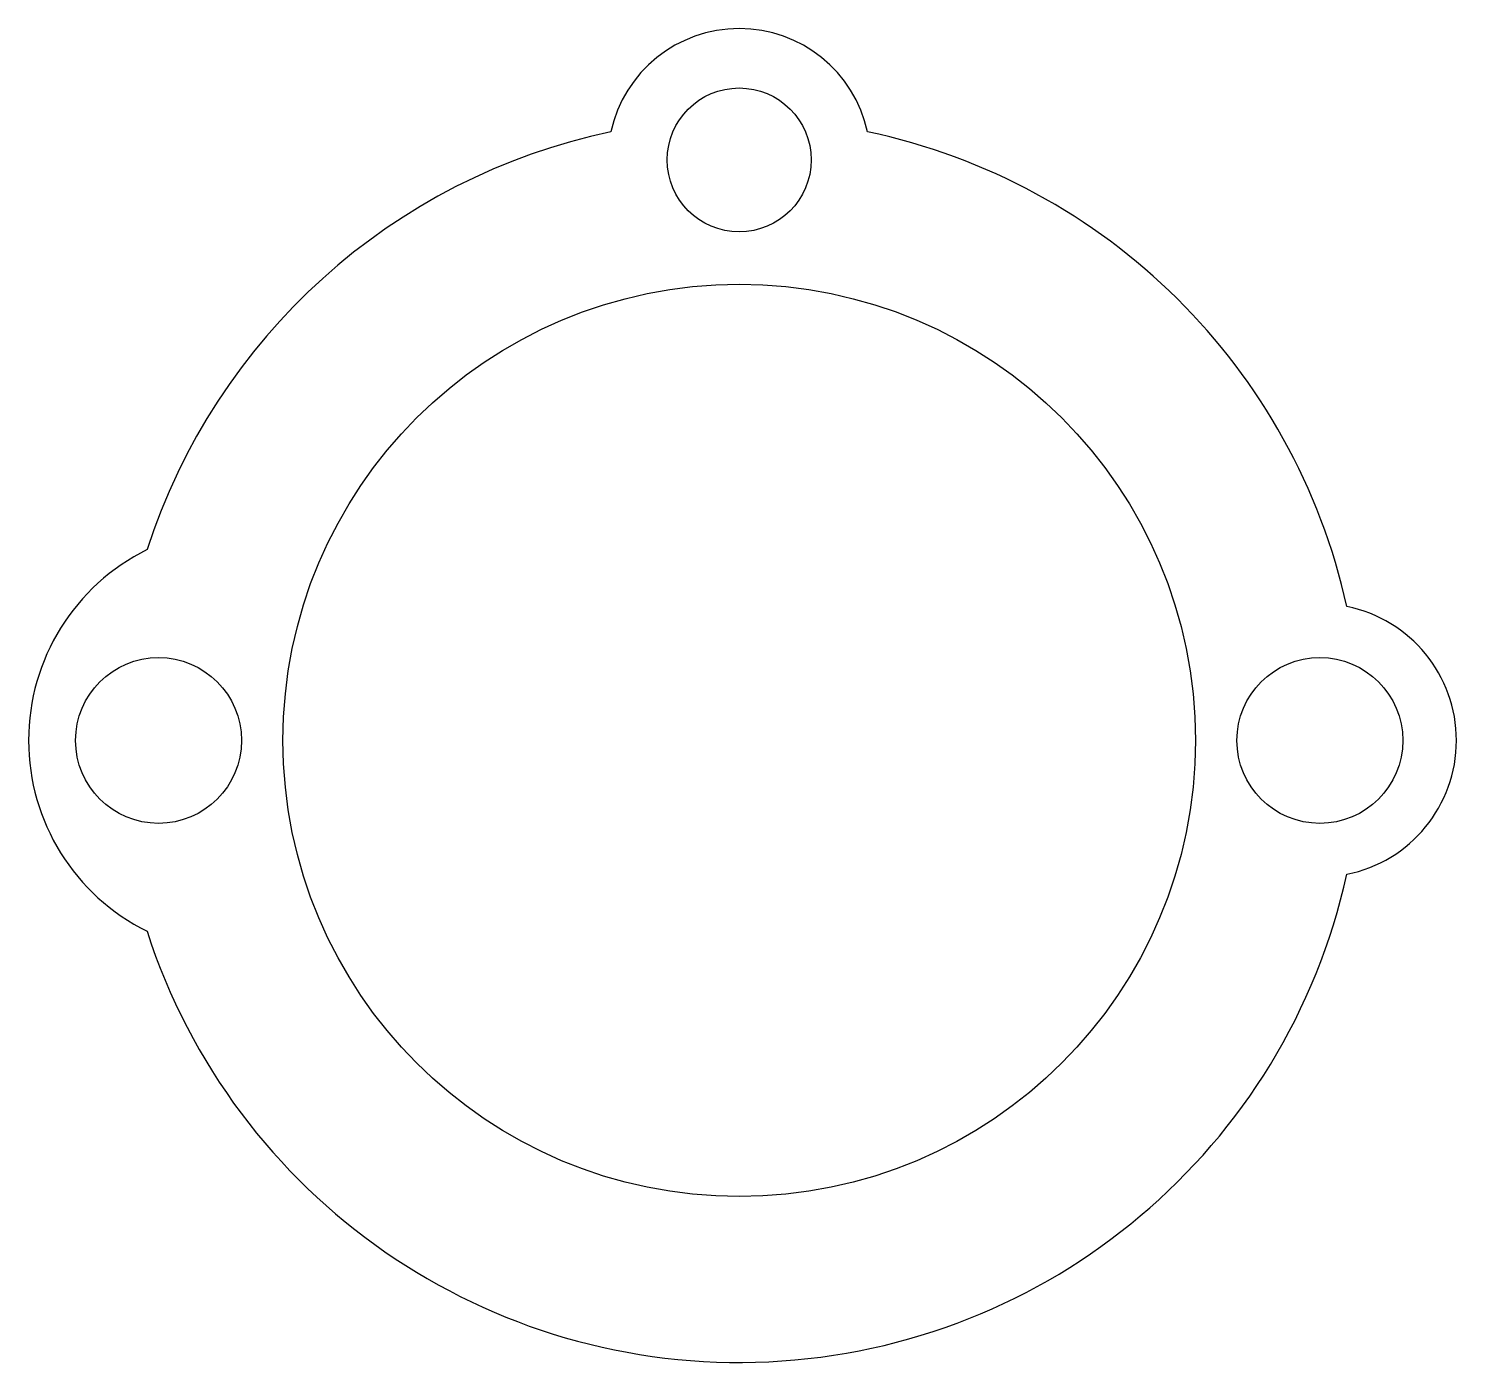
# Model space of a CAD drawing. Header units: millimetres. Extents: x -17.1 to 17.3, y -15 to 17.2.
import ezdxf

# ---------------------------------------------------------------- set-up
doc = ezdxf.new("R2010")
doc.units = ezdxf.units.MM

msp = doc.modelspace()

# ---------------------------------------------------------------- linework, layer by layer
at = {"color": 7, "linetype": 'Continuous', "lineweight": 25}
for centre, radius in [((0, 14), 1.735), ((0, 0), 11), ((-14, 0), 2), ((14, 0), 2)]:
    msp.add_circle(centre, radius, dxfattribs=at)
for centre, radius, start, end in [((0, 14), 3.168, 12.346, 167.654), ((0, 0), 15, 101.9058, 162.1337), ((0, 0), 15, 12.4293, 78.0942), ((-12, 0), 5.134, 116.3221, 243.6779), ((14, 0), 3.293, 281.3566, 78.6434), ((0, 0), 15, 197.8663, 347.5707)]:
    msp.add_arc(centre, radius, start, end, dxfattribs=at)

doc.saveas('drawing.dxf')
